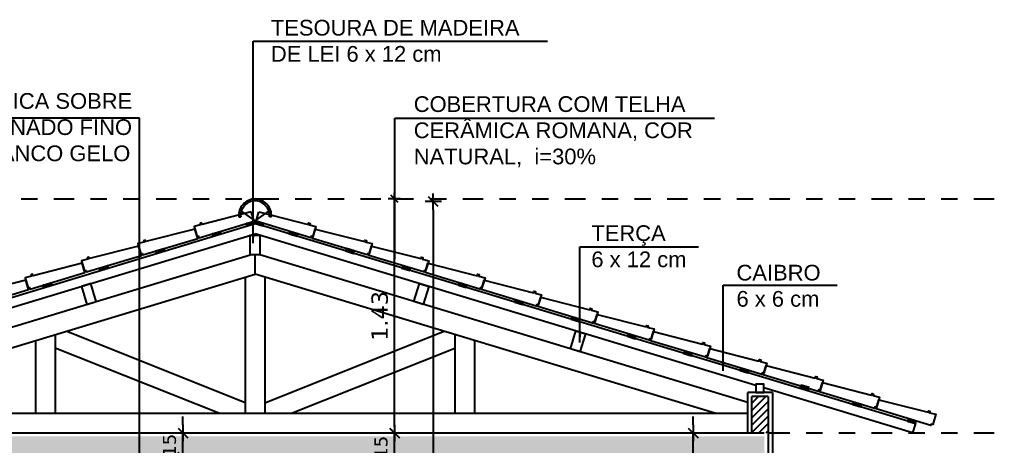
# Model space of a CAD drawing. Extents: x 12 to 194, y 116 to 198.
# Drawn here: x 34.03 to 40.02, y 178.52 to 181.12 of the extents above; entities that cross this region are included whole.
import ezdxf

# ---------------------------------------------------------------- set-up
doc = ezdxf.new("R2010")
doc.units = 0
doc.header["$LTSCALE"] = 0.005
doc.header["$PDMODE"] = 3
doc.linetypes.add('C5', pattern=[60, 50, -5, 0, -5])
doc.linetypes.add('TRAÇO-2PTOS_P', pattern=[0.625, 0.25, -0.125, 0, -0.125, 0, -0.125])
doc.layers.get('0').update_dxf_attribs({"linetype": 'CONTINUOUS'})
doc.layers.get('DEFPOINTS').update_dxf_attribs({"linetype": 'CONTINUOUS'})
for name, color, linetype in [('01', 1, 'CONTINUOUS'), ('A-01', 1, 'CONTINUOUS'), ('A-TELHAS', 2, 'CONTINUOUS'), ('ARQ-ALV-CORTE', 5, 'CONTINUOUS'), ('ARQ-CTA-1_050', 1, 'CONTINUOUS'), ('ARQ-CTA-1_075', 1, 'CONTINUOUS'), ('ARQ-EXO-1_100', 251, 'C5'), ('ARQ-HTC', 9, 'CONTINUOUS'), ('ARQ-SMB-1_100', 1, 'CONTINUOUS'), ('ARQ-TLH-VISTA1', 2, 'CONTINUOUS'), ('ARQ-TXT-1_075', 2, 'CONTINUOUS'), ('EST-MAD-VISTA1', 2, 'CONTINUOUS'), ('MADEIRAMENTO', 2, 'CONTINUOUS')]:
    doc.layers.add(name, color=color, linetype=linetype)
doc.styles.add('ESC-50-A20', font='arial.ttf', dxfattribs={"height": 0.1})
doc.styles.add('FNDE Text Cota 0075', font='verdana.ttf', dxfattribs={"height": 0.1})
doc.styles.add('FNDE Texto Cota 0025', font='verdana.ttf', dxfattribs={"height": 0.04})
doc.styles.add('FNDE Texto Cota 0050', font='verdana.ttf', dxfattribs={"height": 0.08})
doc.dimstyles.new('FNDE 1-0025', dxfattribs={"dimscale": 5, "dimtxt": 0.04, "dimasz": 0.01, "dimexe": 0.15, "dimexo": 0.15, "dimgap": 0.005, "dimtad": 1, "dimzin": 1, "dimdsep": 46, "dimtxsty": 'FNDE Texto Cota 0025', "dimblk": 'tic', "dimcen": 0.015, "dimdle": 0.15, "dimse1": 1, "dimse2": 1, "dimclrd": 251, "dimclre": 251, "dimclrt": 256, "dimaunit": 1, "dimadec": 3, "dimazin": 0, "dimtfac": 1, "dimtix": 1, "dimtmove": 2, "dimatfit": 3, "dimfxl": 0.15, "dimtvp": 1, "dimtolj": 1, "dimtzin": 0, "dimarcsym": 0})
doc.dimstyles.new('FNDE 1-0050', dxfattribs={"dimscale": 5, "dimtxt": 0.08, "dimasz": 0.01, "dimexe": 0.15, "dimexo": 0.15, "dimgap": 0.01, "dimtad": 1, "dimzin": 1, "dimdsep": 46, "dimtxsty": 'FNDE Texto Cota 0050', "dimblk": 'tic', "dimcen": 0.015, "dimdle": 0.15, "dimse1": 1, "dimse2": 1, "dimclrd": 251, "dimclre": 251, "dimclrt": 256, "dimaunit": 1, "dimadec": 3, "dimazin": 0, "dimtfac": 1, "dimtix": 1, "dimtmove": 2, "dimatfit": 3, "dimfxl": 0.15, "dimtvp": 1, "dimtolj": 1, "dimtzin": 0, "dimarcsym": 0})
doc.dimstyles.new('FNDE 1-075', dxfattribs={"dimscale": 2.5, "dimtxt": 0.1, "dimasz": 0.015, "dimexe": 0.15, "dimexo": 0.15, "dimgap": 0.015, "dimtad": 1, "dimzin": 4, "dimdsep": 46, "dimtxsty": 'FNDE Text Cota 0075', "dimblk": 'tic', "dimcen": 0.025, "dimdle": 0.15, "dimse1": 1, "dimse2": 1, "dimclrd": 251, "dimclre": 251, "dimclrt": 256, "dimaunit": 1, "dimadec": 3, "dimazin": 0, "dimtfac": 1, "dimtix": 1, "dimtmove": 2, "dimatfit": 3, "dimldrblk": 'DOTSMALL', "dimfxl": 0.15, "dimtvp": 1, "dimtolj": 1, "dimtzin": 0, "dimarcsym": 0})

# ---------------------------------------------------------------- blocks, each defined once
blk = doc.blocks.new('tic')
at = {"color": 251}
for p, q in [((-1, 0), (1, 0)), ((0, -1), (0, 1))]:
    blk.add_line(p, q, dxfattribs=at)
blk.add_line((-0.6, -0.6), (0.6, 0.6))
blk = doc.blocks.new('*D32')
at = {"layer": 'ARQ-CTA-1_050', "color": 251, "lineweight": -2, "transparency": 16777216}
blk.add_line((36.5622, 179.9581), (36.5622, 175.6691), dxfattribs=at)
at = {"layer": 'DEFPOINTS', "color": 0, "transparency": 16777216}
for p in [(38.0211, 180.0081), (36.5622, 175.6191), (38.0211, 175.6191)]:
    blk.add_point(p, dxfattribs=at)
at = {"layer": 'ARQ-CTA-1_050', "color": 251, "lineweight": -2, "transparency": 16777216, "xscale": 0.05, "yscale": 0.05, "zscale": 0.05}
for p, rotation in [((36.5622, 180.0081), 90), ((36.5622, 175.6191), 270)]:
    blk.add_blockref('tic', p, dxfattribs=dict(at, rotation=rotation))
at = {"layer": 'ARQ-CTA-1_050', "transparency": 16777216, "insert": (36.4788, 177.8136), "char_height": 0.08, "attachment_point": 5, "rotation": 90, "style": 'FNDE Texto Cota 0050'}
blk.add_mtext('\\A1;4.39', dxfattribs=at)
blk = doc.blocks.new('T2')
at = {"linetype": 'Continuous'}
blk.add_lwpolyline([(0, 0.0594), (0.31, 0.073), (0.3096, 0.083), (0.3196, 0.0834), (0.32, 0.0734), (0.36, 0.075), (0.36, 0.0099), (0.35, 0.0099), (0.35, 0), (0, 0), (0.0001, 0.0594)], dxfattribs=at)
blk = doc.blocks.new('*D27')
at = {"layer": 'ARQ-CTA-1_050', "color": 251, "lineweight": -2, "transparency": 16777216}
for p, q in [((36.3246, 178.6441), (36.3246, 178.6941)), ((36.3246, 178.4191), (36.3246, 178.5941)), ((36.3246, 178.3691), (36.3246, 178.3191))]:
    blk.add_line(p, q, dxfattribs=at)
at = {"layer": 'DEFPOINTS', "color": 0, "transparency": 16777216}
for p in [(36.3246, 178.5941), (36.6607, 178.5941), (36.6607, 178.4191)]:
    blk.add_point(p, dxfattribs=at)
at = {"layer": 'ARQ-CTA-1_050', "color": 251, "lineweight": -2, "transparency": 16777216, "xscale": 0.05, "yscale": 0.05, "zscale": 0.05}
for p, rotation in [((36.3246, 178.5941), 270), ((36.3246, 178.4191), 90)]:
    blk.add_blockref('tic', p, dxfattribs=dict(at, rotation=rotation))
at = {"layer": 'ARQ-CTA-1_050', "transparency": 16777216, "insert": (36.2427, 178.5066), "char_height": 0.08, "attachment_point": 5, "rotation": 90, "style": 'FNDE Texto Cota 0050'}
blk.add_mtext('\\A1;15', dxfattribs=at)
blk = doc.blocks.new('*D28')
at = {"layer": 'ARQ-CTA-1_075', "color": 251, "lineweight": -2, "ltscale": 10, "transparency": 16777216}
blk.add_line((36.3246, 178.6316), (36.3246, 179.9872), dxfattribs=at)
at = {"layer": 'DEFPOINTS', "color": 0, "ltscale": 10, "transparency": 16777216}
for p in [(36.3086, 180.0247), (36.3246, 180.0247), (36.3086, 178.5941)]:
    blk.add_point(p, dxfattribs=at)
at = {"layer": 'ARQ-CTA-1_075', "color": 251, "lineweight": -2, "ltscale": 10, "transparency": 16777216, "xscale": 0.0375, "yscale": 0.0375, "zscale": 0.0375}
for p, rotation in [((36.3246, 180.0247), 90), ((36.3246, 178.5941), 270)]:
    blk.add_blockref('tic', p, dxfattribs=dict(at, rotation=rotation))
at = {"layer": 'ARQ-CTA-1_075', "ltscale": 10, "transparency": 16777216, "insert": (36.235, 179.3094), "char_height": 0.1, "attachment_point": 5, "rotation": 90, "style": 'FNDE Text Cota 0075'}
blk.add_mtext('\\A1;1.43', dxfattribs=at)
blk = doc.blocks.new('_DotSmall')
at = {"color": 0, "linetype": 'ByBlock', "const_width": 0.5}
blk.add_lwpolyline([(-0.0625, 0, 1), (0.0625, 0, 1)], format="xyb", close=True, dxfattribs=at)
blk = doc.blocks.new('*D31')
at = {"layer": 'ARQ-CTA-1_050', "color": 251, "lineweight": -2, "transparency": 16777216}
for p, q in [((38.1506, 178.6441), (38.1506, 178.6941)), ((38.1506, 178.1391), (38.1506, 178.5941)), ((38.1506, 178.0891), (38.1506, 178.0391))]:
    blk.add_line(p, q, dxfattribs=at)
at = {"layer": 'DEFPOINTS', "color": 0, "transparency": 16777216}
for p in [(38.1506, 178.5941), (38.627, 178.5941), (38.627, 178.1391)]:
    blk.add_point(p, dxfattribs=at)
at = {"layer": 'ARQ-CTA-1_050', "color": 251, "lineweight": -2, "transparency": 16777216, "xscale": 0.05, "yscale": 0.05, "zscale": 0.05}
for p, rotation in [((38.1506, 178.5941), 270), ((38.1506, 178.1391), 90)]:
    blk.add_blockref('tic', p, dxfattribs=dict(at, rotation=rotation))
at = {"layer": 'ARQ-CTA-1_050', "transparency": 16777216, "insert": (38.0673, 178.3466), "char_height": 0.08, "attachment_point": 5, "rotation": 90, "style": 'FNDE Texto Cota 0050'}
blk.add_mtext('\\A1;0.45', dxfattribs=at)
blk = doc.blocks.new('*D169')
at = {"layer": 'ARQ-CTA-1_050', "color": 251, "lineweight": -2, "transparency": 16777216}
for p, q in [((35.0314, 178.6441), (35.0314, 178.6941)), ((35.0314, 178.4441), (35.0314, 178.5941)), ((35.0314, 178.3941), (35.0314, 178.3441))]:
    blk.add_line(p, q, dxfattribs=at)
at = {"layer": 'DEFPOINTS', "color": 0, "transparency": 16777216}
for p in [(34.6953, 178.5941), (35.0314, 178.5941), (34.6953, 178.4441)]:
    blk.add_point(p, dxfattribs=at)
at = {"layer": 'ARQ-CTA-1_050', "color": 251, "lineweight": -2, "transparency": 16777216, "xscale": 0.05, "yscale": 0.05, "zscale": 0.05}
for p, rotation in [((35.0314, 178.5941), 270), ((35.0314, 178.4441), 90)]:
    blk.add_blockref('tic', p, dxfattribs=dict(at, rotation=rotation))
at = {"layer": 'ARQ-CTA-1_050', "transparency": 16777216, "insert": (34.9495, 178.5191), "char_height": 0.08, "attachment_point": 5, "rotation": 90, "style": 'FNDE Texto Cota 0050'}
blk.add_mtext('\\A1;15', dxfattribs=at)

msp = doc.modelspace()

# ---------------------------------------------------------------- hatches: boundary and pattern name
at = {"layer": 'ARQ-HTC'}
h = msp.add_hatch(dxfattribs=at)
h.set_pattern_fill('ANSI31', color=251, scale=0.01, style=0)
h.set_pattern_definition([(45, (84.714996, 34.55552), (-0.02245064, 0.02245064), [])])
h.paths.add_polyline_path([(38.61, 178.817), (38.51, 178.817), (38.51, 178.5941), (38.61, 178.5941)])
h = msp.add_hatch(dxfattribs=at)
h.set_pattern_fill('AR-CONC', color=251, scale=0.0014, style=0)
h.set_pattern_definition([(50, (84.715, 34.55552), (0.25505854, -0.02231472), [0.02667, -0.29337]), (355, (84.715, 34.55552), (-0.0493408, 0.2674796), [0.021336, -0.2346968]), (100.45144, (84.73625, 34.55366), (0.20571775, 0.24516485), [0.022666, -0.24932634]), (46.1842, (84.715, 34.62664), (0.37951066, -0.05885926), [0.040005, -0.440055]), (96.63556, (84.74662, 34.62174), (0.3323658, 0.3463966), [0.033999, -0.3739899]), (351.18415, (84.715, 34.62664), (0.3323658, 0.3463966), [0.032004, -0.3520436]), (21, (84.75056, 34.60886), (0.21226015, -0.14317128), [0.02667, -0.29337]), (326, (84.75056, 34.60886), (0.08652284, 0.25786315), [0.021336, -0.234696]), (71.45144, (84.76824, 34.59693), (0.298783, 0.11469188), [0.022666, -0.2493259]), (37.5, (84.715, 34.55552), (0.004324045, 0.118377054), [0, -0.2318512, 0, -0.238252, 0, -0.235585]), (7.5, (84.715, 34.55552), (0.09354753, 0.1402528), [0, -0.1358392, 0, -0.2265172, 0, -0.089789]), (327.5, (84.6357, 34.55552), (0.189826833, -0.00802024), [0, -0.0889, 0, -0.277368, 0, -0.368046]), (317.5, (84.60014, 34.55552), (0.20738085, 0.03559709), [0, -0.11557, 0, -0.1842008, 0, -0.261366])])
h.paths.add_polyline_path([(38.585, 178.5741), (32.35, 178.5741), (32.35, 178.1191), (32.47, 178.1191), (32.47, 178.4441), (36.95, 178.4441), (36.95, 178.1191), (37.07, 178.1191), (37.07, 178.4441), (38.485, 178.4441), (38.485, 178.1441), (38.585, 178.1441)])

# ---------------------------------------------------------------- linework, layer by layer
at = {"color": 2, "linetype": 'ByBlock'}
for p, q in [((35.4725, 179.8899), (35.3887, 179.9502)), ((35.4725, 179.8899), (35.5563, 179.9502)), ((35.3727, 179.9147), (35.3847, 179.9157)), ((35.5723, 179.9147), (35.5603, 179.9157)), ((35.5723, 179.9147), (35.5603, 179.9157))]:
    msp.add_line(p, q, dxfattribs=at)
at = {"color": 5}
for p, q in [((31.435, 178.6515), (35.4725, 179.874)), ((39.51, 178.6515), (35.4725, 179.874)), ((32.435, 178.8916), (35.4725, 179.8114)), ((38.5337, 178.8845), (35.4725, 179.8114)), ((39.4926, 178.5941), (38.5837, 178.8693)), ((39.51, 178.6515), (39.4926, 178.5941))]:
    msp.add_line(p, q, dxfattribs=at)
at = {"color": 3}
for points in [[(35.5025, 179.6823), (35.4425, 179.6823), (35.4425, 179.8023), (35.5025, 179.8023)], [(34.4438, 179.3799), (34.5012, 179.3973), (34.4679, 179.5072), (34.4105, 179.4898)], [(36.5012, 179.3799), (36.4438, 179.3973), (36.4771, 179.5072), (36.5345, 179.4898)], [(37.4583, 179.0901), (37.4009, 179.1075), (37.4341, 179.2174), (37.4916, 179.2)], [(38.5337, 178.842), (38.5837, 178.842), (38.5837, 178.892), (38.5337, 178.892)]]:
    msp.add_lwpolyline(points, close=True, dxfattribs=at)
at = {"color": 2, "linetype": 'ByBlock'}
for centre, radius, start, end in [((35.4744, 179.9227), 0.102, 91.08599, 184.46313), ((35.4744, 179.9227), 0.09, 91.23081, 184.46313), ((35.4706, 179.9227), 0.102, 355.53687, 88.91401), ((35.4706, 179.9227), 0.102, 355.53687, 88.91401), ((35.4706, 179.9227), 0.09, 355.53687, 88.76919), ((35.4706, 179.9227), 0.09, 355.53687, 88.76919)]:
    msp.add_arc(centre, radius, start, end, dxfattribs=at)
at = {"layer": '01'}
for p in [(38.485, 178.5941), (38.635, 178.842)]:
    msp.add_line(p, (38.485, 178.842), dxfattribs=at)
at = {"layer": 'A-01'}
msp.add_line((38.635, 178.842), (38.635, 178.1391), dxfattribs=at)
at = {"layer": 'ARQ-ALV-CORTE'}
for p, q in [((38.51, 178.5941), (38.51, 178.817)), ((38.61, 178.817), (38.51, 178.817)), ((38.61, 178.817), (38.61, 178.1641)), ((32.35, 178.5941), (38.585, 178.5941)), ((32.47, 178.5941), (36.95, 178.5941))]:
    msp.add_line(p, q, dxfattribs=at)
at = {"layer": 'ARQ-EXO-1_100', "color": 252, "linetype": 'TRAÇO-2PTOS_P', "ltscale": 100}
for p, q in [((29.2419, 180.0247), (40.023, 180.0247)), ((29.2419, 178.5941), (40.023, 178.5941))]:
    msp.add_line(p, q, dxfattribs=at)
at = {"layer": 'ARQ-TLH-VISTA1'}
for p, q in [((32.485, 178.7868), (35.4425, 179.6823)), ((35.4725, 179.5653), (35.4725, 179.6823)), ((38.485, 178.7792), (35.5025, 179.6823)), ((32.6614, 178.7141), (35.4725, 179.5653)), ((35.4125, 179.5471), (35.4125, 178.7141)), ((38.2835, 178.7141), (35.4725, 179.5653)), ((35.5325, 179.5471), (35.5325, 178.7141)), ((32.485, 178.7141), (38.485, 178.7141))]:
    msp.add_line(p, q, dxfattribs=at)
at = {"layer": 'EST-MAD-VISTA1'}
for p, q in [((34.2504, 179.1952), (34.2504, 178.7141)), ((35.4125, 178.7787), (34.3171, 179.2154)), ((35.5325, 178.7787), (36.6279, 179.2154)), ((36.6945, 179.1952), (36.6945, 178.7141)), ((34.1304, 179.1589), (34.1304, 178.7141)), ((35.2505, 178.7141), (34.2504, 179.1128)), ((35.6945, 178.7141), (36.6945, 179.1128)), ((36.8145, 179.1589), (36.8145, 178.7141))]:
    msp.add_line(p, q, dxfattribs=at)
at = {"layer": 'MADEIRAMENTO', "color": 1}
for p, q in [((35.4681, 179.8884), (35.4246, 179.8596)), ((35.4768, 179.8884), (35.5204, 179.8596)), ((35.259, 179.8251), (35.2155, 179.7962)), ((35.4722, 179.8749), (35.42, 179.8738)), ((35.4728, 179.8749), (35.525, 179.8738)), ((35.686, 179.8251), (35.7295, 179.7962)), ((35.2631, 179.8116), (35.2109, 179.8105)), ((35.6819, 179.8116), (35.7341, 179.8105)), ((34.9185, 179.7072), (34.8663, 179.7062)), ((34.9144, 179.7207), (34.8709, 179.6919)), ((36.0265, 179.7072), (36.0787, 179.7062)), ((36.0305, 179.7207), (36.0741, 179.6919)), ((34.574, 179.6029), (34.5218, 179.6019)), ((34.5699, 179.6164), (34.5264, 179.5876)), ((36.371, 179.6029), (36.4232, 179.6019)), ((36.3751, 179.6164), (36.4186, 179.5876)), ((34.2294, 179.4986), (34.1772, 179.4975)), ((34.2253, 179.5121), (34.1818, 179.4832)), ((36.7156, 179.4986), (36.7678, 179.4975)), ((36.7196, 179.5121), (36.7632, 179.4832)), ((37.0642, 179.4078), (37.1077, 179.3789)), ((37.0601, 179.3943), (37.1123, 179.3932)), ((37.4047, 179.2899), (37.4569, 179.2889)), ((37.4088, 179.3034), (37.4523, 179.2746)), ((37.7492, 179.1856), (37.8014, 179.1845)), ((37.7533, 179.1991), (37.7968, 179.1703)), ((38.0938, 179.0813), (38.146, 179.0802)), ((38.0979, 179.0948), (38.1414, 179.0659)), ((38.4424, 178.9905), (38.4859, 178.9616)), ((38.4383, 178.977), (38.4905, 178.9759)), ((38.8079, 178.8726), (38.86, 178.8716)), ((38.8119, 178.8861), (38.8554, 178.8573)), ((39.1274, 178.7683), (39.1796, 178.7672)), ((39.1315, 178.7818), (39.175, 178.753)), ((39.4624, 178.6669), (39.5146, 178.6658)), ((39.4665, 178.6804), (39.51, 178.6515))]:
    msp.add_line(p, q, dxfattribs=at)
for points in [[(35.4203, 179.8739), (35.4681, 179.8884), (35.4725, 179.874), (35.4246, 179.8596)], [(35.5247, 179.8739), (35.4768, 179.8884), (35.4725, 179.874), (35.5204, 179.8596)], [(35.2111, 179.8106), (35.259, 179.8251), (35.2633, 179.8107), (35.2155, 179.7962)], [(35.7338, 179.8106), (35.686, 179.8251), (35.6816, 179.8107), (35.7295, 179.7962)], [(34.8666, 179.7063), (34.9144, 179.7207), (34.9188, 179.7064), (34.8709, 179.6919)], [(36.0784, 179.7063), (36.0305, 179.7207), (36.0262, 179.7064), (36.0741, 179.6919)], [(34.522, 179.6019), (34.5699, 179.6164), (34.5742, 179.6021), (34.5264, 179.5876)], [(36.4229, 179.6019), (36.3751, 179.6164), (36.3707, 179.6021), (36.4186, 179.5876)], [(34.1775, 179.4976), (34.2253, 179.5121), (34.2297, 179.4977), (34.1818, 179.4832)], [(36.7675, 179.4976), (36.7196, 179.5121), (36.7153, 179.4977), (36.7632, 179.4832)], [(37.1121, 179.3933), (37.0642, 179.4078), (37.0599, 179.3934), (37.1077, 179.3789)], [(37.4566, 179.289), (37.4088, 179.3034), (37.4044, 179.2891), (37.4523, 179.2746)], [(37.8012, 179.1846), (37.7533, 179.1991), (37.749, 179.1848), (37.7968, 179.1703)], [(38.1457, 179.0803), (38.0979, 179.0948), (38.0935, 179.0804), (38.1414, 179.0659)], [(38.4903, 178.976), (38.4424, 178.9905), (38.4381, 178.9761), (38.4859, 178.9616)], [(38.8598, 178.8716), (38.8119, 178.8861), (38.8076, 178.8718), (38.8554, 178.8573)], [(39.1794, 178.7673), (39.1315, 178.7818), (39.1272, 178.7675), (39.175, 178.753)], [(39.5143, 178.6659), (39.4665, 178.6804), (39.4621, 178.666), (39.51, 178.6515)]]:
    msp.add_lwpolyline(points, close=True, dxfattribs=at)

# ---------------------------------------------------------------- block references
at = {"layer": 'A-TELHAS', "extrusion": (0, 0, -1), "zscale": -1, "rotation": 343.1542730841962}
for p in [(-35.4664, 179.888), (-35.1219, 179.7837), (-34.7773, 179.6794), (-34.4328, 179.5751), (-34.0882, 179.4707)]:
    msp.add_blockref('T2', p, dxfattribs=at)
at = {"layer": 'A-TELHAS', "extrusion": (0, 0, -1), "xscale": -1, "zscale": -1, "rotation": 16.84572691580383}
for p in [(-35.4786, 179.888), (-35.8231, 179.7837), (-36.1677, 179.6794), (-36.5122, 179.5751), (-36.8568, 179.4707), (-37.2013, 179.3664), (-37.5459, 179.2621), (-37.8904, 179.1577), (-38.235, 179.0534), (-38.5795, 178.9491), (-38.9241, 178.8448), (-39.2686, 178.7404)]:
    msp.add_blockref('T2', p, dxfattribs=at)

# ---------------------------------------------------------------- texts
at = {"layer": 'ARQ-TXT-1_075', "char_height": 0.096, "attachment_point": 1, "style": 'ESC-50-A20'}
for s, insert, width in [('TESOURA DE MADEIRA DE LEI 6 x 12 cm', (35.5692, 181.1194), 1.71192), ('\\pi1.0562;PINTURA ACRÍLICA SOBRE \\P\\pi0.78703;REBOCO DESEMPENADO FINO \\P\\pi0.95526;              COR BRANCO GELO', (31.9142, 180.6715), 3.26711), ('COBERTURA COM TELHA\\PCERÂMICA ROMANA, COR \\PNATURAL,  i=30%', (36.4426, 180.6522), 1.998745), ('TERÇA \\P6 x 12 cm', (37.5284, 179.8634), 0.748807), ('CAIBRO\\P6 x 6 cm', (38.4157, 179.6219), 0.740405)]:
    msp.add_mtext(s, dxfattribs=dict(at, insert=insert, width=width))

# ---------------------------------------------------------------- dimensions: what is measured, and where the dimension line sits
at = {"layer": 'ARQ-CTA-1_050'}
dim = msp.add_linear_dim(base=(36.5622, 175.6191), p1=(38.0211, 180.0081), p2=(38.0211, 175.6191), angle=90, dimstyle='FNDE 1-0050', override={"dimtad": 0}, dxfattribs=at)
dim.commit()
dim.dimension.update_dxf_attribs({"geometry": '*D32', "text_midpoint": (36.4788, 177.8136)})
for base, p1, p2, picture, middle in [((35.0314, 178.5941), (34.6953, 178.4441), (34.6953, 178.5941), '*D169', (34.9495, 178.5191)), ((36.3246, 178.5941), (36.6607, 178.4191), (36.6607, 178.5941), '*D27', (36.2427, 178.5066))]:
    dim = msp.add_linear_dim(base=base, p1=p1, p2=p2, angle=90, text='15', dimstyle='FNDE 1-0050', override={"dimtad": 0}, dxfattribs=at)
    dim.commit()
    dim.dimension.update_dxf_attribs({"geometry": picture, "text_midpoint": middle})
dim = msp.add_linear_dim(base=(38.1506, 178.5941), p1=(38.627, 178.1391), p2=(38.627, 178.5941), angle=90, text='0.45', dimstyle='FNDE 1-0050', override={"dimtad": 0}, dxfattribs=at)
dim.commit()
dim.dimension.update_dxf_attribs({"geometry": '*D31', "text_midpoint": (38.0673, 178.3466), "dimtype": 160})
at = {"layer": 'ARQ-CTA-1_075', "ltscale": 10}
dim = msp.add_linear_dim(base=(36.3246, 180.0247), p1=(36.3086, 178.5941), p2=(36.3086, 180.0247), angle=90, dimstyle='FNDE 1-075', dxfattribs=at)
dim.commit()
dim.dimension.update_dxf_attribs({"geometry": '*D28', "text_midpoint": (36.235, 179.3094)})

# ---------------------------------------------------------------- leaders
at = {"layer": 'ARQ-SMB-1_100'}
for points, override in [([(35.4611, 179.7532), (35.4611, 180.9892), (37.2596, 180.9892)], {"dimtad": 0, "dimfxl": 0.025, "dimarcsym": 1}), ([(34.7652, 178.1158), (34.7652, 180.5182), (32.8137, 180.5182)], {"dimtad": 0, "dimfxl": 0.025, "dimarcsym": 1}), ([(36.3261, 179.657), (36.3261, 180.5182), (38.2803, 180.5182)], {"dimtad": 0, "dimfxl": 0.025, "dimarcsym": 1}), ([(37.4586, 179.1474), (37.4586, 179.7317), (38.1838, 179.7317)], {"dimtad": 0, "dimfxl": 0.025, "dimarcsym": 1}), ([(38.3342, 178.9737), (38.3342, 179.4981), (39.0311, 179.4981)], {"dimgap": 0.005, "dimtad": 0, "dimfxl": 0.025, "dimarcsym": 1})]:
    msp.add_leader(points, dimstyle='FNDE 1-0025', override=override, dxfattribs=at)

doc.saveas('drawing.dxf')
